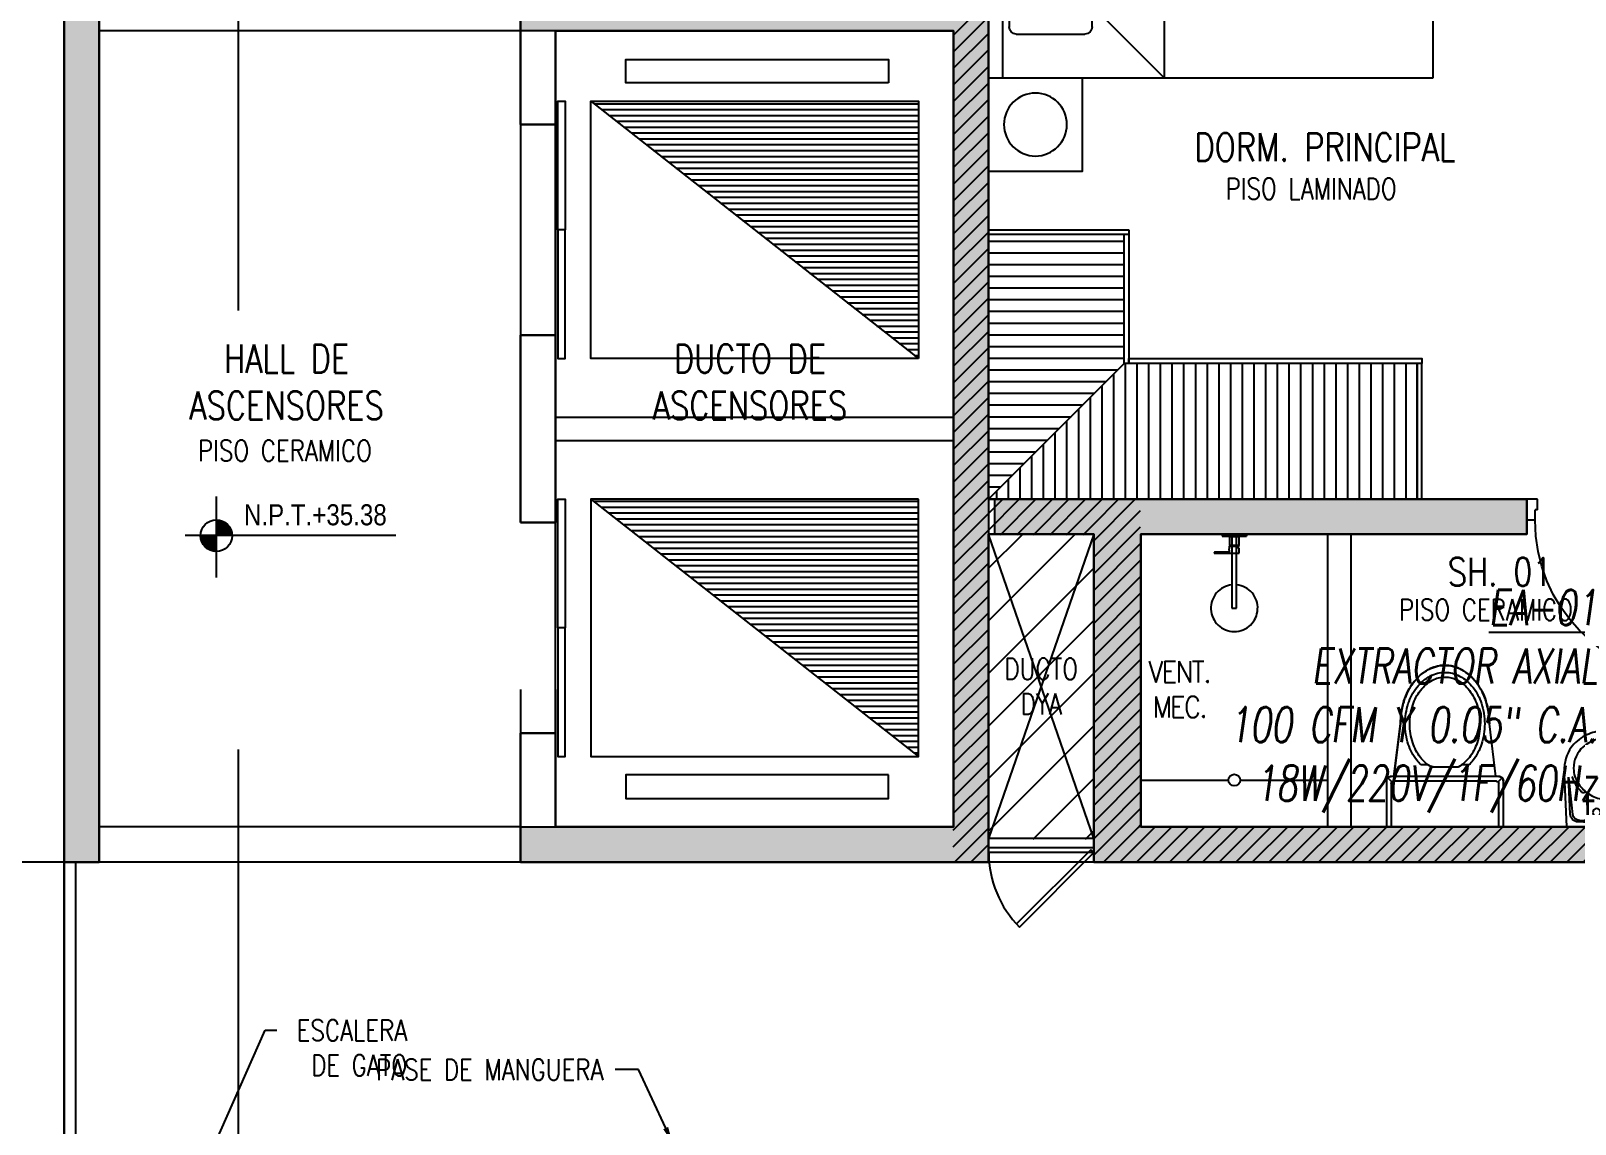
# Model space of a CAD drawing. Header units: millimetres. Extents: x -3 to 53, y -269 to 39.
# Drawn here: x 23.06 to 29.66, y -157.61 to -152.94 of the extents above; entities that cross this region are included whole.
import ezdxf
from ezdxf import colors
from ezdxf.entities.mleader import LeaderData, LeaderLine
from ezdxf.enums import TextEntityAlignment as Align
from ezdxf.math import Vec2, Vec3

# ---------------------------------------------------------------- set-up
doc = ezdxf.new("R2010")
doc.units = ezdxf.units.MM
doc.header["$LTSCALE"] = 15
for name, pattern in [('CENTER', [2, 1.25, -0.25, 0.25, -0.25]), ('HIDDEN', [0.375, 0.25, -0.125]), ('HIDDEN2', [0.1875, 0.125, -0.0625])]:
    doc.linetypes.add(name, pattern=pattern)
doc.layers.get('0').update_dxf_attribs({"color": 250})
for name, color, linetype in [('A-CORTE', 250, 'CENTER'), ('A-EST HATCH', 250, 'Continuous'), ('A-EST PLACAS', 250, 'Continuous'), ('A-EST VIGAS', 250, 'HIDDEN2'), ('A-LINEAS', 250, 'Continuous'), ('A-MOBILIARIO', 250, 'Continuous'), ('A-MURO BAJO', 251, 'Continuous'), ('A-NIVELES-NPT', 252, 'Continuous'), ('A-PROYECCIONES', 250, 'HIDDEN2'), ('A-SANITARIOS', 250, 'Continuous'), ('A-TEXTO-ACABADO PISO', 250, 'Continuous'), ('A-TEXTO-AMBIENTE', 252, 'Continuous'), ('A-TEXTO-INDICACIONES', 250, 'Continuous'), ('AREA MODIF', 250, 'Continuous'), ('DLP_MOBILIARIO FIJO', 250, 'Continuous'), ('L6 Linea fina', 141, 'Continuous'), ('MURO CF 60', 250, 'Continuous')]:
    doc.layers.add(name, color=color, linetype=linetype)
doc.layers.add('A-MUROS', color=252, linetype='Continuous', lineweight=30)
doc.styles.add('JNV ING', font='romans.shx', dxfattribs={"width": 0.7, "oblique": 8, "height": 0.15})
doc.styles.add('R80', font='ARIALN.TTF', dxfattribs={"height": 2.03})
doc.styles.add('ROMANS', font='romans.shx', dxfattribs={"width": 0.8})
doc.styles.add('TXT_COTAS', font='romans.shx', dxfattribs={"width": 0.8})
pattern_1 = [(45, (359.999406, -111.216353), (-0.035355339, 0.035355339), [])]

# ---------------------------------------------------------------- blocks, each defined once
blk = doc.blocks.new('TEXTO DUCTOS PT')
at = {"layer": 'A-TEXTO-INDICACIONES', "insert": (26.025, -5.575), "char_height": 0.09, "width": 0.4157, "attachment_point": 5, "style": 'ROMANS'}
blk.add_mtext('\\pxsm1,t16;DUCTO DYA', dxfattribs=at)
blk = doc.blocks.new('EST.P11')
at = {"layer": 'A-EST HATCH'}
h = blk.add_hatch(color=256, dxfattribs=at)
h.dxf.hatch_style = 1
h.paths.add_polyline_path([(27.15, 4.725), (25.15, 4.725), (25.15, 4.875), (27, 4.875), (27, 8.275), (25.15, 8.275), (25.15, 8.425), (27, 8.425), (27, 10.575), (27.85, 10.575), (27.85, 10.425), (27.15, 10.425)])
h.paths.add_polyline_path([(23.35, 4.725), (23.2, 4.725), (23.2, 8.425), (23.35, 8.425)])
h = blk.add_hatch(color=256, dxfattribs=at)
h.dxf.hatch_style = 1
h.paths.add_polyline_path([(27.6, 4.725), (37, 4.725), (37, 4.875), (33.45, 4.875), (33.45, 6.275), (33.25, 6.275), (33.25, 4.875), (30.35, 4.875), (30.35, 6.275), (30.2, 6.275), (30.2, 4.875), (27.8, 4.875), (27.8, 6.125), (29.45, 6.125), (29.45, 6.275), (27.175, 6.275), (27.175, 6.125), (27.6, 6.125)])
h.paths.add_polyline_path([(29, 1.975), (29, 2.125), (27.2, 2.125), (27.2, 3.375), (29.75, 3.375), (29.75, 1.975), (29.9, 1.975), (29.9, 3.375), (33.25, 3.375), (33.25, 1.975), (33.45, 1.975), (33.45, 3.375), (37, 3.375), (37, 3.525), (27, 3.525), (27, 1.975)])
at = {"layer": 'A-EST PLACAS'}
for points in [[(27.15, 4.725), (25.15, 4.725), (25.15, 4.875), (27, 4.875), (27, 8.275), (25.15, 8.275), (25.15, 8.425), (27, 8.425), (27, 10.575), (27.85, 10.575), (27.85, 10.425), (27.15, 10.425)], [(23.35, 4.725), (23.2, 4.725), (23.2, 8.425), (23.35, 8.425)], [(27.6, 4.725), (37, 4.725), (37, 4.875), (33.45, 4.875), (33.45, 6.275), (33.25, 6.275), (33.25, 4.875), (30.35, 4.875), (30.35, 6.275), (30.2, 6.275), (30.2, 4.875), (27.8, 4.875), (27.8, 6.125), (29.45, 6.125), (29.45, 6.275), (27.175, 6.275), (27.175, 6.125), (27.6, 6.125)]]:
    blk.add_lwpolyline(points, close=True, dxfattribs=at)
at = {"layer": 'A-EST VIGAS'}
for p, q in [((25.15, 8.275), (23.35, 8.275)), ((25.15, 8.275), (25.15, 4.875)), ((25.3, 8.275), (25.3, 4.875)), ((23.2, 4.725), (23.2, 3.525))]:
    blk.add_line(p, q, dxfattribs=at)
for points in [[(25.15, 4.875), (23.35, 4.875)], [(25.15, 4.725), (23.35, 4.725)]]:
    blk.add_lwpolyline(points, dxfattribs=at)
blk = doc.blocks.new('ducha marsano')
at = {"linetype": 'HIDDEN2', "ltscale": 0.5, "extrusion": (-4.9425e-10, -7.91123e-10, -1)}
for p, q in [((-0.01, 0), (0.01, 0)), ((0.01, 0), (0.01, -0.3155)), ((-0.0205, -0.08), (-0.0205, -0.0601)), ((-0.0155, -0.058), (-0.0157, -0.058)), ((-0.01, -0.3155), (-0.01, 0)), ((0.0225, -0.0515), (-0.0001, -0.0515)), ((0.0225, -0.0515), (0.0225, -0.0627)), ((0.021, -0.0815), (-0.019, -0.0815)), ((0.025, -0.0815), (0.021, -0.0815)), ((0.0225, -0.0682), (0.0225, -0.077)), ((0.0225, -0.077), (0.025, -0.077)), ((0.025, -0.077), (0.0771, -0.077)), ((0.0771, -0.0815), (0.025, -0.0815)), ((0.0771, -0.077), (0.0816, -0.077)), ((0.0816, -0.0815), (0.0771, -0.0815)), ((0.0816, -0.077), (0.082, -0.077)), ((0.082, -0.0815), (0.0816, -0.0815)), ((0.082, -0.077), (0.084, -0.077)), ((0.084, -0.0815), (0.082, -0.0815)), ((0.0855, -0.0785), (0.0855, -0.08)), ((0.01, -0.3155), (-0.01, -0.3155))]:
    blk.add_line(p, q, dxfattribs=at)
for centre, radius, start, end in [((-0.0004, -0.0462), 0.02, 323.95812, 354.92979), ((0.0004, -0.0462), 0.02, 185.07021, 195.2705), ((0.019, -0.08), 0.0015, 270, 360), ((-0.084, -0.0785), 0.0015, 90, 180), ((-0.084, -0.08), 0.0015, 180, 270), ((0, -0.3155), 0.1, 95.73917, 84.26083)]:
    blk.add_arc(centre, radius, start, end, dxfattribs=at)
at = {"linetype": 'HIDDEN2', "ltscale": 0.5, "extrusion": (-4.94252e-10, -7.91124e-10, -1)}
blk.add_ellipse((0, -0.0515), major_axis=(-0.0225, -0.0095), ratio=0.001448, start_param=0.425436, end_param=1.567366, dxfattribs=at)
at = {"linetype": 'HIDDEN2', "ltscale": 0.5}
for points, degree in [([(-0.0305, 0), (0, 0), (0.0305, 0)], 2), ([(0.0305, 0), (0.0415, 0), (0.0525, 0)], 2), ([(0.0525, 0), (0.0525, -0.0038), (0.0525, -0.0075)], 2), ([(-0.0525, 0), (-0.0525, -0.0038), (-0.0525, -0.0075)], 2), ([(-0.0525, 0), (-0.0415, 0), (-0.0305, 0)], 2), ([(-0.0525, -0.0075), (-0.0525, -0.0075), (-0.0525, -0.0075)], 2), ([(0.0305, -0.008), (0, -0.008), (-0.0305, -0.008)], 2), ([(-0.0215, -0.008), (-0.0215, -0.0093), (-0.0215, -0.0105)], 2), ([(-0.021, -0.011), (-0.007, -0.011), (0.007, -0.011), (0.021, -0.011)], 3), ([(-0.02, -0.011), (-0.02, -0.0294), (-0.02, -0.0477)], 2), ([(-0.0197, -0.048), (0, -0.048), (0.0197, -0.048)], 2), ([(0.02, -0.011), (0.02, -0.0294), (0.02, -0.0477)], 2), ([(0.0215, -0.008), (0.0215, -0.0093), (0.0215, -0.0105)], 2)]:
    blk.add_open_spline(points, degree=degree, dxfattribs=at)
for points, weights in [([(-0.0525, -0.0075), (-0.0525, -0.0075), (-0.0525, -0.0075)], [1, 0.990847086912, 0.982266230892]), ([(-0.052, -0.008), (-0.0525, -0.008), (-0.0525, -0.0075)], [1, 0.707106781193, 1]), ([(-0.0215, -0.0105), (-0.0215, -0.011), (-0.021, -0.011)], [1, 0.70710678154, 1]), ([(-0.02, -0.0477), (-0.02, -0.048), (-0.0197, -0.048)], [1, 0.707106780138, 1]), ([(0.02, -0.0477), (0.02, -0.048), (0.0197, -0.048)], [1, 0.707106779703, 1]), ([(0.0211, -0.011), (0.0211, -0.011), (0.021, -0.011)], [1, 0.992411795776, 1]), ([(0.052, -0.008), (0.0521, -0.008), (0.0521, -0.008)], [1, 0.992411795771, 1])]:
    blk.add_rational_spline(points, weights, degree=2, dxfattribs=at)
for points, knots in [([(-0.0305, -0.008), (-0.0332, -0.008), (-0.0374, -0.008), (-0.0424, -0.008), (-0.0458, -0.008), (-0.0486, -0.008), (-0.0512, -0.008), (-0.052, -0.008), (-0.052, -0.008)], [0, 0, 0, 0, 8.104572, 12.495263, 16.885954, 21.276645, 25.667336, 33.771908, 33.771908, 33.771908, 33.771908]), ([(0.0225, -0.0682), (0.0225, -0.0682), (0.0225, -0.0682), (0.0225, -0.0679), (0.0224, -0.0677), (0.0224, -0.0672), (0.0224, -0.0669), (0.0223, -0.0662), (0.0223, -0.0658), (0.0223, -0.0652), (0.0223, -0.0648), (0.0224, -0.0641), (0.0224, -0.0638), (0.0224, -0.0633), (0.0225, -0.0631), (0.0225, -0.0628), (0.0225, -0.0627), (0.0225, -0.0627)], [0.4148436, 0.4148436, 0.4148436, 0.4148436, 0.5185541, 0.5185541, 0.6222645, 0.6222645, 0.7259759, 0.7259759, 0.8296873, 0.8296873, 0.9333987, 0.9333987, 1.03711, 1.03711, 1.1408205, 1.1408205, 1.2445309, 1.2445309, 1.2445309, 1.2445309]), ([(0.052, -0.008), (0.052, -0.008), (0.0512, -0.008), (0.0486, -0.008), (0.0458, -0.008), (0.0424, -0.008), (0.0374, -0.008), (0.0332, -0.008), (0.0305, -0.008)], [0, 0, 0, 0, 8.104572, 12.495263, 16.885954, 21.276645, 25.667336, 33.771908, 33.771908, 33.771908, 33.771908])]:
    blk.add_open_spline(points, degree=3, knots=knots, dxfattribs=at)
for points, weights, degree, knots in [([(0.0211, -0.011), (0.0211, -0.011), (0.0211, -0.011), (0.0211, -0.011), (0.0214, -0.0109), (0.0215, -0.0107), (0.0215, -0.0105)], [0.918641037743, 0.918640949346, 0.918640860949, 0.918640772552, 0.789223156395, 0.789223156395, 0.918640772552], 3, [0.1238988, 0.1238988, 0.1238988, 0.1238988, 0.1238993, 0.1238993, 0.1238993, 0.78603, 0.78603, 0.78603, 0.78603]), ([(0.0521, -0.008), (0.0521, -0.008), (0.0521, -0.008), (0.0525, -0.0079), (0.0525, -0.0075)], [0.918641037749, 0.918640905153, 0.918640772558, 0.724517853988, 0.918640772558], 2, [0.1238988, 0.1238988, 0.1238988, 0.1238993, 0.1238993, 0.7860311, 0.7860311, 0.7860311])]:
    blk.add_rational_spline(points, weights, degree=degree, knots=knots, dxfattribs=at)
blk = doc.blocks.new('*U142')
for p, q in [((0.01, 0.705), (0.01, 0.75)), ((0.1, 0.715), (0.1, 0.75)), ((0.055, 0.705), (0.01, 0.705)), ((0.1, 0.715), (0.055, 0.715)), ((0.055, 0.705), (0.055, 0.715)), ((0.055, 0.045), (0.01, 0.045)), ((0.01, 0.045), (0.01, 0)), ((0.055, 0.045), (0.055, 0.035)), ((0.1, 0.035), (0.055, 0.035)), ((0.1, 0.035), (0.1, 0))]:
    blk.add_line(p, q)
blk.add_lwpolyline([(0.78, 0.07), (0.78, 0.035), (0.1, 0.035), (0.1, 0.07)], close=True)
at = {"linetype": 'HIDDEN2'}
blk.add_arc((0.0996, 0.0341), 0.6809, 2.23015, 89.96723, dxfattribs=at)
blk = doc.blocks.new('SIFON JET_PLANTA')
for p, q in [((-0.215, 0.2181, 0), (-0.44, 0.19, 0)), ((-0.215, -0.23, 0), (-0.215, 0.23, 0)), ((-0.2091, 0.2441, 0), (-0.1921, 0.2271, 0)), ((-0.195, 0.25, 0), (0, 0.25, 0)), ((-0.195, -0.22, 0), (-0.195, 0.22, 0)), ((-0.185, 0.23, 0), (0, 0.23, 0)), ((0, 0.25, 0), (0, -0.25, 0)), ((-0.265, 0.0718, 0), (-0.265, 0.1028, 0)), ((-0.255, -0.0562, 0), (-0.255, 0.0562, 0)), ((-0.265, -0.1028, 0), (-0.265, -0.0718, 0)), ((-0.215, -0.2181, 0), (-0.44, -0.19, 0)), ((-0.2091, -0.2441, 0), (-0.1921, -0.2271, 0)), ((0, -0.25, 0), (-0.195, -0.25, 0)), ((0, -0.23, 0), (-0.185, -0.23, 0))]:
    blk.add_line(p, q)
at = {"extrusion": (-2.64698e-23, 6.61744e-24, -1)}
for p, q in [((-0.4322, 0.191, 0), (-0.215, 0.2181, 0)), ((-0.215, 0.2278, 0), (-0.2149, 0.2323, 0)), ((-0.215, 0.2234, 0), (-0.215, 0.2278, 0)), ((-0.215, 0.2181, 0), (-0.215, 0.2234, 0)), ((-0.2149, 0.2323, 0), (-0.2142, 0.2356, 0)), ((-0.2142, 0.2356, 0), (-0.2129, 0.239, 0)), ((-0.2129, 0.239, 0), (-0.211, 0.2419, 0)), ((-0.211, 0.2419, 0), (-0.2091, 0.2441, 0)), ((-0.2091, 0.2441, 0), (-0.2077, 0.2455, 0)), ((-0.2077, 0.2455, 0), (-0.2055, 0.247, 0)), ((-0.2055, 0.247, 0), (-0.2007, 0.2492, 0)), ((-0.2007, 0.2492, 0), (-0.195, 0.25, 0)), ((-0.195, 0.25, 0), (-0.195, 0.25, 0)), ((-0.195, 0.25, 0), (-0.1605, 0.25, 0)), ((-0.1605, 0.25, 0), (-0.0975, 0.25, 0)), ((-0.0975, 0.25, 0), (-0.0323, 0.25, 0)), ((-0.0323, 0.25, 0), (0, 0.25, 0)), ((0, 0.25, 0), (0, -0.25, 0)), ((-0.6206, 0.1314, 0), (-0.6168, 0.1344, 0)), ((-0.6168, 0.1344, 0), (-0.6106, 0.1389, 0)), ((-0.6106, 0.1389, 0), (-0.6061, 0.142, 0)), ((-0.6061, 0.142, 0), (-0.6, 0.1461, 0)), ((-0.6, 0.1461, 0), (-0.5963, 0.1484, 0)), ((-0.5963, 0.1484, 0), (-0.5908, 0.1517, 0)), ((-0.5908, 0.1517, 0), (-0.5862, 0.1543, 0)), ((-0.5862, 0.1543, 0), (-0.5794, 0.158, 0)), ((-0.5794, 0.158, 0), (-0.5693, 0.1629, 0)), ((-0.5693, 0.1629, 0), (-0.5517, 0.1703, 0)), ((-0.5517, 0.1703, 0), (-0.5465, 0.1722, 0)), ((-0.5465, 0.1722, 0), (-0.5385, 0.1749, 0)), ((-0.5385, 0.1749, 0), (-0.5346, 0.176, 0)), ((-0.5346, 0.176, 0), (-0.5265, 0.1784, 0)), ((-0.5265, 0.1784, 0), (-0.5216, 0.1797, 0)), ((-0.5216, 0.1797, 0), (-0.5148, 0.1813, 0)), ((-0.5148, 0.1813, 0), (-0.5079, 0.1829, 0)), ((-0.5079, 0.1829, 0), (-0.5016, 0.1842, 0)), ((-0.5016, 0.1842, 0), (-0.4865, 0.1867, 0)), ((-0.4865, 0.1867, 0), (-0.4763, 0.188, 0)), ((-0.4763, 0.188, 0), (-0.4726, 0.1884, 0)), ((-0.4726, 0.1884, 0), (-0.4636, 0.1892, 0)), ((-0.4636, 0.1892, 0), (-0.4549, 0.1897, 0)), ((-0.4549, 0.1897, 0), (-0.449, 0.1899, 0)), ((-0.449, 0.1899, 0), (-0.44, 0.19, 0)), ((-0.44, 0.19, 0), (-0.4322, 0.191, 0)), ((-0.6745, 0.0655, 0), (-0.6722, 0.0699, 0)), ((-0.6722, 0.0699, 0), (-0.6705, 0.0728, 0)), ((-0.6705, 0.0728, 0), (-0.669, 0.0755, 0)), ((-0.669, 0.0755, 0), (-0.6672, 0.0785, 0)), ((-0.6672, 0.0785, 0), (-0.665, 0.082, 0)), ((-0.665, 0.082, 0), (-0.6634, 0.0845, 0)), ((-0.6634, 0.0845, 0), (-0.6611, 0.088, 0)), ((-0.6611, 0.088, 0), (-0.657, 0.0936, 0)), ((-0.657, 0.0936, 0), (-0.6534, 0.0984, 0)), ((-0.657, 0.0936, 0), (-0.657, 0.0936, 0)), ((-0.6534, 0.0984, 0), (-0.6503, 0.1023, 0)), ((-0.6534, 0.0984, 0), (-0.6534, 0.0984, 0)), ((-0.6503, 0.1023, 0), (-0.6453, 0.108, 0)), ((-0.6453, 0.108, 0), (-0.6386, 0.1152, 0)), ((-0.6386, 0.1152, 0), (-0.6326, 0.121, 0)), ((-0.6326, 0.121, 0), (-0.6299, 0.1235, 0)), ((-0.6299, 0.1235, 0), (-0.6251, 0.1276, 0)), ((-0.6251, 0.1276, 0), (-0.6206, 0.1314, 0)), ((-0.69, 0, 0), (-0.6899, 0.0044, 0)), ((-0.6899, 0.0044, 0), (-0.6897, 0.0096, 0)), ((-0.6897, 0.0096, 0), (-0.6893, 0.014, 0)), ((-0.6893, 0.014, 0), (-0.6887, 0.0194, 0)), ((-0.6887, 0.0194, 0), (-0.6881, 0.0236, 0)), ((-0.6881, 0.0236, 0), (-0.6872, 0.0284, 0)), ((-0.6881, 0.0236, 0), (-0.6881, 0.0236, 0)), ((-0.6872, 0.0284, 0), (-0.6867, 0.031, 0)), ((-0.6867, 0.031, 0), (-0.6855, 0.0361, 0)), ((-0.6855, 0.0361, 0), (-0.6838, 0.0421, 0)), ((-0.6855, 0.0361, 0), (-0.6855, 0.0361, 0)), ((-0.6838, 0.0421, 0), (-0.6819, 0.048, 0)), ((-0.6838, 0.0421, 0), (-0.6838, 0.0421, 0)), ((-0.6819, 0.048, 0), (-0.6804, 0.0521, 0)), ((-0.6804, 0.0521, 0), (-0.6793, 0.0547, 0)), ((-0.6793, 0.0547, 0), (-0.6779, 0.0582, 0)), ((-0.6779, 0.0582, 0), (-0.6745, 0.0655, 0)), ((-0.6745, 0.0655, 0), (-0.6745, 0.0655, 0)), ((-0.6899, -0.0065, 0), (-0.69, 0, 0)), ((-0.6896, -0.0111, 0), (-0.6899, -0.0065, 0)), ((-0.6891, -0.0164, 0), (-0.6896, -0.0111, 0)), ((-0.6881, -0.0232, 0), (-0.6891, -0.0164, 0)), ((-0.6876, -0.0264, 0), (-0.6881, -0.0232, 0)), ((-0.687, -0.0296, 0), (-0.6876, -0.0264, 0)), ((-0.6864, -0.0321, 0), (-0.687, -0.0296, 0)), ((-0.6855, -0.0361, 0), (-0.6864, -0.0321, 0)), ((-0.6838, -0.0419, 0), (-0.6855, -0.0361, 0)), ((-0.6827, -0.0457, 0), (-0.6838, -0.0419, 0)), ((-0.6814, -0.0492, 0), (-0.6827, -0.0457, 0)), ((-0.6803, -0.0522, 0), (-0.6814, -0.0492, 0)), ((-0.6792, -0.0551, 0), (-0.6803, -0.0522, 0)), ((-0.6779, -0.0581, 0), (-0.6792, -0.0551, 0)), ((-0.677, -0.0602, 0), (-0.6779, -0.0581, 0)), ((-0.6751, -0.0642, 0), (-0.677, -0.0602, 0)), ((-0.6722, -0.0699, 0), (-0.6751, -0.0642, 0)), ((-0.6706, -0.0727, 0), (-0.6722, -0.0699, 0)), ((-0.6679, -0.0774, 0), (-0.6706, -0.0727, 0)), ((-0.6646, -0.0826, 0), (-0.6679, -0.0774, 0)), ((-0.6623, -0.0862, 0), (-0.6646, -0.0826, 0)), ((-0.6599, -0.0897, 0), (-0.6623, -0.0862, 0)), ((-0.6554, -0.0958, 0), (-0.6599, -0.0897, 0)), ((-0.6494, -0.1032, 0), (-0.6554, -0.0958, 0)), ((-0.6458, -0.1074, 0), (-0.6494, -0.1032, 0)), ((-0.64, -0.1137, 0), (-0.6458, -0.1074, 0)), ((-0.6379, -0.1158, 0), (-0.64, -0.1137, 0)), ((-0.6347, -0.119, 0), (-0.6379, -0.1158, 0)), ((-0.6335, -0.1201, 0), (-0.6347, -0.119, 0)), ((-0.6347, -0.119, 0), (-0.6347, -0.119, 0)), ((-0.6318, -0.1217, 0), (-0.6335, -0.1201, 0)), ((-0.6305, -0.123, 0), (-0.6318, -0.1217, 0)), ((-0.6318, -0.1217, 0), (-0.6318, -0.1217, 0)), ((-0.6288, -0.1244, 0), (-0.6305, -0.123, 0)), ((-0.6276, -0.1255, 0), (-0.6288, -0.1244, 0)), ((-0.6262, -0.1268, 0), (-0.6276, -0.1255, 0)), ((-0.6245, -0.1281, 0), (-0.6262, -0.1268, 0)), ((-0.6235, -0.1291, 0), (-0.6245, -0.1281, 0)), ((-0.6245, -0.1281, 0), (-0.6245, -0.1281, 0)), ((-0.6223, -0.13, 0), (-0.6235, -0.1291, 0)), ((-0.6215, -0.1307, 0), (-0.6223, -0.13, 0)), ((-0.6204, -0.1315, 0), (-0.6215, -0.1307, 0)), ((-0.6193, -0.1324, 0), (-0.6204, -0.1315, 0)), ((-0.6179, -0.1335, 0), (-0.6193, -0.1324, 0)), ((-0.6168, -0.1344, 0), (-0.6179, -0.1335, 0)), ((-0.6153, -0.1355, 0), (-0.6168, -0.1344, 0)), ((-0.6142, -0.1363, 0), (-0.6153, -0.1355, 0)), ((-0.612, -0.1379, 0), (-0.6142, -0.1363, 0)), ((-0.6086, -0.1403, 0), (-0.612, -0.1379, 0)), ((-0.607, -0.1415, 0), (-0.6086, -0.1403, 0)), ((-0.6058, -0.1422, 0), (-0.607, -0.1415, 0)), ((-0.6039, -0.1435, 0), (-0.6058, -0.1422, 0)), ((-0.602, -0.1448, 0), (-0.6039, -0.1435, 0)), ((-0.6004, -0.1458, 0), (-0.602, -0.1448, 0)), ((-0.5987, -0.1469, 0), (-0.6004, -0.1458, 0)), ((-0.5964, -0.1483, 0), (-0.5987, -0.1469, 0)), ((-0.595, -0.1492, 0), (-0.5964, -0.1483, 0)), ((-0.5936, -0.15, 0), (-0.595, -0.1492, 0)), ((-0.5918, -0.1511, 0), (-0.5936, -0.15, 0)), ((-0.5896, -0.1524, 0), (-0.5918, -0.1511, 0)), ((-0.5871, -0.1538, 0), (-0.5896, -0.1524, 0)), ((-0.5833, -0.1559, 0), (-0.5871, -0.1538, 0)), ((-0.5781, -0.1587, 0), (-0.5833, -0.1559, 0)), ((-0.5759, -0.1598, 0), (-0.5781, -0.1587, 0)), ((-0.5738, -0.1608, 0), (-0.5759, -0.1598, 0)), ((-0.5702, -0.1625, 0), (-0.5738, -0.1608, 0)), ((-0.5675, -0.1637, 0), (-0.5702, -0.1625, 0)), ((-0.5659, -0.1645, 0), (-0.5675, -0.1637, 0)), ((-0.5644, -0.1652, 0), (-0.5659, -0.1645, 0)), ((-0.5614, -0.1664, 0), (-0.5644, -0.1652, 0)), ((-0.5598, -0.1671, 0), (-0.5614, -0.1664, 0)), ((-0.5568, -0.1683, 0), (-0.5598, -0.1671, 0)), ((-0.5543, -0.1693, 0), (-0.5568, -0.1683, 0)), ((-0.551, -0.1706, 0), (-0.5543, -0.1693, 0)), ((-0.5491, -0.1713, 0), (-0.551, -0.1706, 0)), ((-0.5465, -0.1722, 0), (-0.5491, -0.1713, 0)), ((-0.5449, -0.1728, 0), (-0.5465, -0.1722, 0)), ((-0.5428, -0.1735, 0), (-0.5449, -0.1728, 0)), ((-0.5412, -0.174, 0), (-0.5428, -0.1735, 0)), ((-0.5385, -0.1749, 0), (-0.5412, -0.174, 0)), ((-0.5352, -0.1759, 0), (-0.5385, -0.1749, 0)), ((-0.5385, -0.1749, 0), (-0.5385, -0.1749, 0)), ((-0.5321, -0.1768, 0), (-0.5352, -0.1759, 0)), ((-0.5296, -0.1775, 0), (-0.5321, -0.1768, 0)), ((-0.5267, -0.1783, 0), (-0.5296, -0.1775, 0)), ((-0.5238, -0.1791, 0), (-0.5267, -0.1783, 0)), ((-0.5267, -0.1783, 0), (-0.5267, -0.1783, 0)), ((-0.5217, -0.1796, 0), (-0.5238, -0.1791, 0)), ((-0.5177, -0.1807, 0), (-0.5217, -0.1796, 0)), ((-0.5151, -0.1813, 0), (-0.5177, -0.1807, 0)), ((-0.5118, -0.1821, 0), (-0.5151, -0.1813, 0)), ((-0.5094, -0.1826, 0), (-0.5118, -0.1821, 0)), ((-0.5066, -0.1832, 0), (-0.5094, -0.1826, 0)), ((-0.5022, -0.184, 0), (-0.5066, -0.1832, 0)), ((-0.4974, -0.1849, 0), (-0.5022, -0.184, 0)), ((-0.495, -0.1854, 0), (-0.4974, -0.1849, 0)), ((-0.4974, -0.1849, 0), (-0.4974, -0.1849, 0)), ((-0.4936, -0.1856, 0), (-0.495, -0.1854, 0)), ((-0.4916, -0.1859, 0), (-0.4936, -0.1856, 0)), ((-0.4884, -0.1864, 0), (-0.4916, -0.1859, 0)), ((-0.4862, -0.1867, 0), (-0.4884, -0.1864, 0)), ((-0.4824, -0.1872, 0), (-0.4862, -0.1867, 0)), ((-0.4812, -0.1874, 0), (-0.4824, -0.1872, 0)), ((-0.4785, -0.1877, 0), (-0.4812, -0.1874, 0)), ((-0.4761, -0.188, 0), (-0.4785, -0.1877, 0)), ((-0.4735, -0.1883, 0), (-0.4761, -0.188, 0)), ((-0.4695, -0.1887, 0), (-0.4735, -0.1883, 0)), ((-0.4651, -0.189, 0), (-0.4695, -0.1887, 0)), ((-0.4639, -0.1891, 0), (-0.4651, -0.189, 0)), ((-0.4651, -0.189, 0), (-0.4651, -0.189, 0)), ((-0.4619, -0.1893, 0), (-0.4639, -0.1891, 0)), ((-0.4592, -0.1894, 0), (-0.4619, -0.1893, 0)), ((-0.4568, -0.1896, 0), (-0.4592, -0.1894, 0)), ((-0.455, -0.1897, 0), (-0.4568, -0.1896, 0)), ((-0.4518, -0.1898, 0), (-0.455, -0.1897, 0)), ((-0.449, -0.1899, 0), (-0.4518, -0.1898, 0)), ((-0.4467, -0.1899, 0), (-0.449, -0.1899, 0)), ((-0.4428, -0.19, 0), (-0.4467, -0.1899, 0)), ((-0.44, -0.19, 0), (-0.4428, -0.19, 0)), ((-0.215, -0.2181, 0), (-0.44, -0.19, 0)), ((-0.215, -0.227, 0), (-0.215, -0.2181, 0)), ((-0.215, -0.23, 0), (-0.215, -0.227, 0)), ((-0.2147, -0.2335, 0), (-0.215, -0.23, 0)), ((-0.2138, -0.2369, 0), (-0.2147, -0.2335, 0)), ((-0.2126, -0.2395, 0), (-0.2138, -0.2369, 0)), ((-0.2138, -0.2369, 0), (-0.2138, -0.2369, 0)), ((-0.2108, -0.2423, 0), (-0.2126, -0.2395, 0)), ((-0.2126, -0.2395, 0), (-0.2126, -0.2395, 0)), ((-0.2091, -0.2441, 0), (-0.2108, -0.2423, 0)), ((-0.2108, -0.2423, 0), (-0.2108, -0.2423, 0)), ((-0.2108, -0.2423, 0), (-0.2108, -0.2423, 0)), ((-0.209, -0.244, 0), (-0.2091, -0.2441, 0)), ((-0.2067, -0.2462, 0), (-0.209, -0.244, 0)), ((-0.209, -0.244, 0), (-0.209, -0.244, 0)), ((-0.2029, -0.2484, 0), (-0.2067, -0.2462, 0)), ((-0.2067, -0.2462, 0), (-0.2067, -0.2462, 0)), ((-0.1995, -0.2495, 0), (-0.2029, -0.2484, 0)), ((-0.2029, -0.2484, 0), (-0.2029, -0.2484, 0)), ((-0.195, -0.25, 0), (-0.1995, -0.2495, 0)), ((0, -0.25, 0), (-0.195, -0.25, 0))]:
    blk.add_line(p, q, dxfattribs=at)
at = {"elevation": 0}
for points in [[(-0.265, 0.1028, 0.0362), (-0.2844, 0.1202, 0.08725), (-0.3535, 0.1565, 0.077598), (-0.44, 0.17, 0.077598), (-0.5265, 0.1565, 0.08725), (-0.5956, 0.1202, 0.105601), (-0.6443, 0.0627, 0.12364), (-0.66, 0, 0.12364), (-0.6443, -0.0627, 0.105601), (-0.5956, -0.1202, 0.08725), (-0.5265, -0.1565, 0.077598), (-0.44, -0.17, 0.077598)], [(-0.255, 0.0562, 0.100268), (-0.2967, 0.1044, 0.08725), (-0.3596, 0.1374, 0.077598), (-0.44, 0.15, 0.077598), (-0.5204, 0.1374, 0.08725), (-0.5833, 0.1044, 0.105601), (-0.6266, 0.0532, 0.12364), (-0.64, 0, 0.12364), (-0.6266, -0.0532, 0.105601), (-0.5833, -0.1044, 0.08725), (-0.5204, -0.1374, 0.077598), (-0.44, -0.15, 0.077598)], [(-0.44, -0.15, 0.077598), (-0.3596, -0.1374, 0.08725), (-0.2967, -0.1044, 0.100268), (-0.255, -0.0562, 0.12364)], [(-0.44, -0.17, 0.077598), (-0.3535, -0.1565, 0.08725), (-0.2844, -0.1202, 0.0362), (-0.265, -0.1028, 0.12364)]]:
    blk.add_lwpolyline(points, format="xyb", dxfattribs=at)
for centre, radius, start, end in [((-0.195, 0.23, 0), 0.02, 90, 180), ((-0.185, 0.22, 0), 0.01, 90, 180), ((-0.4939, -0.0273, 0), 0.203, 127.23483, 151.40883), ((-0.4613, -0.0702, 0), 0.257, 107.47412, 127.23483), ((-0.44, -0.1379, 0), 0.3279, 90, 107.47412), ((-0.544, 0, 0), 0.146, 151.40883, 180), ((-0.544, 0, 0), 0.146, 180, 208.59117), ((-0.4939, 0.0273, 0), 0.203, 208.59117, 232.76517), ((-0.4613, 0.0702, 0), 0.257, 232.76517, 252.52588), ((-0.44, 0.1379, 0), 0.3279, 252.52588, 270), ((-0.195, -0.23, 0), 0.02, 180, 270), ((-0.185, -0.22, 0), 0.01, 180, 270)]:
    blk.add_arc(centre, radius, start, end)
blk = doc.blocks.new('BOWL-ITALGRIF_VARADERO_01')
for p, q in [((-0.2032, -0.1971), (-0.2208, -0.038)), ((0.2032, -0.1971), (0.2208, -0.038)), ((-0.1404, -0.2077), (-0.1424, -0.1083)), ((-0.1375, -0.205), (-0.1375, -0.1117)), ((0.1375, -0.205), (0.1375, -0.1117)), ((0.1404, -0.2077), (0.1424, -0.1083)), ((-0.1753, -0.222), (-0.1544, -0.222)), ((0.1753, -0.222), (0.1544, -0.222))]:
    blk.add_line(p, q)
for points in [[(-0.0917, 0.1589, -0.02989), (-0.0456, 0.1646, -0.007822), (0.0456, 0.1646, -0.02989), (0.0918, 0.1589, -0.091737), (0.1601, 0.1343, -0.112496), (0.2175, 0.0792, -0.147885), (0.2402, -0.0257), (0.23, -0.25), (-0.23, -0.25), (-0.2402, -0.0257, -0.147885), (-0.2175, 0.0792, -0.112496), (-0.1601, 0.1343, -0.091737)], [(-0.0496, -0.1363, -0.062677), (-0.1048, -0.1249, -0.110639), (-0.1576, -0.091, -0.120976), (-0.195, -0.0344, -0.061198), (-0.2, 0, -0.21707), (-0.1593, 0.092, -0.174983), (-0.0545, 0.1298, -0.010618), (0, 0.131, -0.010618), (0.0545, 0.1298, -0.174983), (0.1593, 0.092, -0.21707), (0.2, 0, -0.061198), (0.195, -0.0344, -0.120976), (0.1576, -0.091, -0.110639), (0.1048, -0.1249, -0.062677), (0.0496, -0.1363, -0.017583), (0, -0.138, -0.017583)]]:
    blk.add_lwpolyline(points, format="xyb", close=True)
for points in [[(-0.2216, -0.0381), (-0.2145, -0.1954, 0.390823), (-0.1807, -0.2288, 0.017524), (0.1807, -0.2288, 0.390823), (0.2145, -0.1954), (0.2216, -0.0381)], [(-0.2072, -0.035, 0.005), (-0.2064, -0.038, 0.121292), (-0.166, -0.0996, 0.007977), (-0.1624, -0.1031)], [(0.2072, -0.035, -0.005), (0.2064, -0.038, -0.121292), (0.166, -0.0996, -0.007977), (0.1624, -0.1031)]]:
    blk.add_lwpolyline(points, format="xyb")
for centre, radius in [((0, -0.075), 0.035), ((0, -0.075), 0.0215), ((-0.1015, -0.1885), 0.0165), ((-0.051, -0.1885), 0.0165), ((0, -0.1885), 0.0165), ((0.051, -0.1885), 0.0165), ((0.1015, -0.1885), 0.0165)]:
    blk.add_circle(centre, radius)
for centre, radius, start, end in [((-0.1583, -0.0987), 0.006, 226.64309, 46.64309), ((-0.1404, -0.1083), 0.002, 54.36186, 181.13739), ((-0.1355, -0.1117), 0.002, 56.71088, 180), ((0.1048, -0.1249), 9.094947017729287e-16, 0, 217.6714), ((0.1355, -0.1117), 0.002, 0, 123.28912), ((0.1404, -0.1083), 0.002, 358.86261, 125.63814), ((0.1583, -0.0987), 0.006, 133.35691, 313.35691), ((-0.1753, -0.194), 0.028, 186.31112, 270), ((0.1753, -0.194), 0.028, 270, 353.68888), ((-0.1545, -0.205), 0.017, 270, 0), ((-0.1544, -0.208), 0.014, 270, 1.13739), ((0.1545, -0.205), 0.017, 180, 270), ((0.1544, -0.208), 0.014, 178.86261, 270)]:
    blk.add_arc(centre, radius, start, end)
blk = doc.blocks.new('*U95')
at = {"linetype": 'HIDDEN', "ltscale": 0.2}
for p, q in [((0.318, 0.318), (0, 0)), ((0.0127, -0.0127), (0.3302, 0.3047)), ((0, 0), (0.0127, -0.0127))]:
    blk.add_line(p, q, dxfattribs=at)
blk.add_arc((0, 0), 0.4495, 0, 45, dxfattribs=at)
blk = doc.blocks.new('CAMA 2PLAZAS C_VELADOR')
for p, q in [((-1.8499, 0), (-0.3999, 0)), ((-1.8499, -0.06), (-1.8499, 0)), ((-0.3999, 0), (-0.3999, -0.06))]:
    blk.add_line(p, q)
at = {"linetype": 'Continuous'}
for p, q in [((-1.8499, -0.06), (-0.3999, -0.06)), ((-1.8499, -1.9), (-1.8499, -0.06)), ((-0.3999, -0.06), (-0.3999, -1.9)), ((-1.6633, -0.3958), (-1.6633, -0.1184)), ((-1.6327, -0.0878), (-1.2086, -0.0878)), ((-1.1779, -0.1184), (-1.1779, -0.3958)), ((-1.0719, -0.3958), (-1.0719, -0.1184)), ((-1.0413, -0.0878), (-0.6172, -0.0878)), ((-0.5866, -0.1184), (-0.5866, -0.4118)), ((-1.8499, -0.396), (-0.7546, -0.396)), ((-0.7546, -0.452), (-1.8499, -0.452)), ((-0.3999, -0.7507), (-0.7546, -0.396)), ((-0.7546, -0.396), (-0.7546, -0.7507)), ((-0.6172, -0.4424), (-0.7082, -0.4424)), ((-0.7546, -0.7507), (-0.3999, -0.7507)), ((-0.3999, -1.9), (-1.8499, -1.9))]:
    blk.add_line(p, q, dxfattribs=at)
for points in [[(-2.2499, -0.4), (-1.8499, -0.4), (-1.8499, 0), (-2.2499, 0)], [(-0.4, -0.4), (0, -0.4), (0, 0), (-0.4, 0)]]:
    blk.add_lwpolyline(points, close=True)
for centre in [(-2.0499, -0.2), (-0.2, -0.2)]:
    blk.add_circle(centre, 0.1344)
for centre, start, end in [((-1.6327, -0.1184), 90, 180), ((-1.2086, -0.1184), 0, 90), ((-1.0413, -0.1184), 90, 180), ((-0.6172, -0.1184), 0, 90), ((-0.6172, -0.4118), 270, 0)]:
    blk.add_arc(centre, 0.0306, start, end, dxfattribs=at)
blk = doc.blocks.new('ASCENSOR_01')
h = blk.add_hatch()
h.set_pattern_fill('_U', color=256, scale=0.025, angle=360, style=0, pattern_type=0)
h.set_pattern_definition([(1e-07, (54.049875, -126.000315), (-4e-11, 0.025), [])])
h.paths.add_polyline_path([(-1.4, 1.1), (0, 0), (0, 1.1)])
blk.add_line((-1.4, 1.1, 0), (0, 0))
for points in [[(-0.1281, 1.178), (-1.2496, 1.178), (-1.2496, 1.2783), (-0.1281, 1.2783)], [(0, 0), (-1.4, 0), (-1.4, 1.1), (0, 1.1)]]:
    blk.add_lwpolyline(points, close=True)
blk = doc.blocks.new('CIRC-superior')
h = blk.add_hatch()
h.set_pattern_fill('_U', color=256, scale=0.025, angle=180.00018, style=0, pattern_type=0)
h.set_pattern_definition([(180.000175, (-53.650256, 123.55016), (7.64e-08, -0.025), [])])
h.paths.add_polyline_path([(1.7, -2.45), (0.3, -3.55), (0.3, -2.45)])
for p, q in [((1.7, -2.45), (0.3, -3.55, 0)), ((3.9, -5.2, 0), (3.9, -4, 0)), ((3.95, -4), (4.13, -4))]:
    blk.add_line(p, q)
at = {"elevation": 0}
for points in [[(0.3, -2.45), (1.7, -2.45), (1.7, -3.55), (0.3, -3.55)], [(0.4281, -3.628), (1.5496, -3.628), (1.5496, -3.7283), (0.4281, -3.7283)]]:
    blk.add_lwpolyline(points, close=True, dxfattribs=at)
at = {"layer": 'A-MOBILIARIO', "elevation": 0}
for points in [[(1.84, -1.3), (1.84, -0.75), (1.81, -0.75), (1.81, -1.3)], [(1.84, -1.3), (1.84, -1.85), (1.81, -1.85), (1.81, -1.3)], [(1.84, -3), (1.84, -2.45), (1.81, -2.45), (1.81, -3)], [(1.84, -3), (1.84, -3.55), (1.81, -3.55), (1.81, -3)]]:
    blk.add_lwpolyline(points, close=True, dxfattribs=at)
at = {"layer": 'A-MURO BAJO'}
for p, q in [((1.85, -1.75, 0), (1.85, -0.85, 0)), ((1.85, -3.45, 0), (1.85, -2.55, 0))]:
    blk.add_line(p, q, dxfattribs=at)
at = {"layer": 'A-MUROS'}
for p, q in [((2, -0.3), (2, -0.85)), ((1.85, -0.45), (0.15, -0.45)), ((0.15, -0.45), (0.15, -3.85)), ((1.85, -0.85), (1.85, -0.45)), ((2, -0.85), (1.85, -0.85)), ((2, -1.75), (1.85, -1.75)), ((1.85, -1.75), (1.85, -2.55)), ((2, -2.55), (2, -1.75)), ((1.85, -2.55), (2, -2.55)), ((1.85, -3.85), (1.85, -3.45)), ((1.85, -3.45), (2, -3.45)), ((2, -4), (2, -3.45)), ((0.15, -3.85), (1.85, -3.85)), ((0, -4), (2, -4)), ((3.8, -4, 0), (3.95, -4, 0))]:
    blk.add_line(p, q, dxfattribs=at)
blk.add_lwpolyline([(3.95, -4), (3.95, -0.3), (3.8, -0.3), (3.8, -4)], dxfattribs=at)
at = {"layer": 'A-PROYECCIONES'}
for p, q in [((1.85, -2.1, 0), (0.15, -2.1, 0)), ((1.85, -2.2, 0), (0.15, -2.2, 0)), ((3.95, -5.2), (3.95, -4))]:
    blk.add_line(p, q, dxfattribs=at)
at = {"xscale": -1, "rotation": 359.9998249622922}
blk.add_blockref('ASCENSOR_01', (0.3, -1.85, 0), dxfattribs=at)
blk = doc.blocks.new('SIM NIVEL PLANTA')
at = {"linetype": 'Continuous'}
h = blk.add_hatch(dxfattribs=at)
h.set_pattern_fill('_USER', color=256, scale=0.089997, angle=45, style=0, pattern_type=0)
h.set_pattern_definition([(45, (31854.49523, 23864.84028), (-0.06363728001, 0.06363728001), [])])
h.paths.add_polyline_path([(-17.33, 0), (-15.98, 0, 0.409209), (-17.33, 1.33)])
h.paths.add_polyline_path([(-18.68, 0, 0.004279), (-18.68, -0.02, 0.414214), (-17.33, -1.37), (-17.33, 0)])
for p, q in [((-17.33, -3.58), (-17.33, 3.34)), ((-2, 0), (-20, 0))]:
    blk.add_line(p, q)
blk.add_circle((-17.33, -0.02), 1.35, dxfattribs=at)
at = {"style": 'R80'}
blk.add_attdef('N.P.T.+0.00', text='', height=1.8, dxfattribs=at).set_placement((-8.87, 1.77), align=Align.MIDDLE_CENTER)
blk = doc.blocks.new('Cortes-Elev.')
at = {"layer": 'A-CORTE', "linetype": 'CENTER', "ltscale": 0.5}
blk.add_lwpolyline([(23.945, 20.8306), (23.945, 37.8534)], dxfattribs=at)

msp = doc.modelspace()

# ---------------------------------------------------------------- hatches: boundary and pattern name
at = {"layer": 'DLP_MOBILIARIO FIJO'}
h = msp.add_hatch(dxfattribs=at)
h.set_pattern_fill('_USER', color=256, scale=0.05, angle=180, pattern_type=0)
h.set_pattern_definition([(180, (-9764.22575, -3271.68712), (-6e-18, -0.05), [])])
h.paths.add_polyline_path([(27.15, -153.8093), (27.15, -154.9393), (27.73, -154.3593), (27.73, -153.8093)])
h = msp.add_hatch(dxfattribs=at)
h.set_pattern_fill('_USER', color=256, scale=0.05, angle=270, pattern_type=0)
h.set_pattern_definition([(270, (-7149.864995, -2513.209085), (0.05, -9e-18), [])])
h.paths.add_polyline_path([(27.15, -154.9393), (28.9814, -154.9393), (28.9814, -154.3593), (29.0014, -154.3593), (27.73, -154.3593)])
at = {"layer": 'MURO CF 60'}
h = msp.add_hatch(dxfattribs=at)
h.set_pattern_fill('_USER', color=256, scale=0.05, angle=45, pattern_type=0)
h.set_pattern_definition(pattern_1)
h.paths.add_polyline_path([(27.5994, -156.3414), (27.7994, -156.3414), (27.7994, -154.9414), (27.5994, -154.9414)])
h = msp.add_hatch(dxfattribs=at)
h.set_pattern_fill('_USER', color=256, scale=0.05, angle=45, pattern_type=0)
h.set_pattern_definition(pattern_1)
h.paths.add_polyline_path([(30.6994, -156.3414), (27.5994, -156.3414), (27.5994, -156.4913), (30.6994, -156.4913)])

# ---------------------------------------------------------------- linework, layer by layer
at = {"layer": 'A-LINEAS'}
for p, q in [((27.6, -155.0893), (27.15, -156.3893, 0)), ((27.6, -156.3893), (27.15, -155.0893)), ((27.8, -156.1393), (28.175, -156.1393)), ((28.225, -156.1393), (28.6, -156.1393))]:
    msp.add_line(p, q, dxfattribs=at)
msp.add_circle((28.2, -156.1393), 0.025, dxfattribs=at)
at = {"layer": 'A-MOBILIARIO'}
for p, q in [((27.6, -156.4293), (27.15, -156.4293, 0)), ((27.6, -156.4493), (27.15, -156.4493, 0))]:
    msp.add_line(p, q, dxfattribs=at)
at = {"layer": 'A-MURO BAJO'}
for p, q in [((28.6, -156.3393), (28.6, -155.0893)), ((28.7, -156.3393), (28.7, -155.0893)), ((27.6, -156.3893), (27.15, -156.3893)), ((27.6, -156.4893), (27.15, -156.4893))]:
    msp.add_line(p, q, dxfattribs=at)
at = {"layer": 'A-MUROS'}
for p, q in [((27.15, -154.9393), (27.15, -150.7893)), ((29.45, -154.9393), (27.1501, -154.9393, 0)), ((29.45, -154.9393), (29.45, -155.0893)), ((27.15, -155.0893), (27.6, -155.0893)), ((27.15, -156.4893), (27.15, -155.0893)), ((27.6, -155.0893), (27.6, -156.4893)), ((27.8, -155.0893), (27.8, -156.3393)), ((29.45, -155.0893), (27.8, -155.0893)), ((27.8, -156.3393), (30.2, -156.3393)), ((27.6, -156.4893), (37, -156.4893))]:
    msp.add_line(p, q, dxfattribs=at)
at = {"layer": 'DLP_MOBILIARIO FIJO', "elevation": 0}
for points in [[(27.75, -153.7893), (27.75, -153.8093), (27.15, -153.8093), (27.15, -153.7893)], [(28.9814, -154.9393), (29.0014, -154.9393), (29.0014, -154.3593), (28.9814, -154.3593)]]:
    msp.add_lwpolyline(points, close=True, dxfattribs=at)
for points in [[(27.15, -153.8093), (27.15, -154.9393), (27.73, -154.3593), (27.73, -153.8093)], [(27.75, -153.8093), (27.75, -154.3593), (27.73, -154.3593), (27.73, -153.8093)], [(27.75, -154.3593), (27.75, -154.3393), (29.0014, -154.3393), (29.0014, -154.3593)], [(29.0014, -154.3593), (27.73, -154.3593), (27.15, -154.9393), (28.9814, -154.9393), (28.9814, -154.3593)]]:
    msp.add_lwpolyline(points, dxfattribs=at)

# ---------------------------------------------------------------- block references
at = {"layer": 'A-EST PLACAS'}
msp.add_blockref('EST.P11', (0, -161.2143), dxfattribs=at)
at = {"layer": 'A-MOBILIARIO', "extrusion": (4.49068e-08, -3.60286e-08, 1), "xscale": -1, "rotation": 90}
msp.add_blockref('CAMA 2PLAZAS C_VELADOR', (27.15, -153.5394, 0), dxfattribs=at)
at = {"layer": 'A-MOBILIARIO', "xscale": -1, "rotation": 90}
msp.add_blockref('*U142', (30.2, -154.9293, 0), dxfattribs=at)
at = {"layer": 'A-PROYECCIONES', "ltscale": 0.25, "rotation": 180}
msp.add_blockref('*U95', (27.6, -156.4493), dxfattribs=at)
at = {"layer": 'A-SANITARIOS', "extrusion": (4.9425e-10, -7.91123e-10, -1), "rotation": 7.003573406696875e-07}
msp.add_blockref('ducha marsano', (-28.2, -155.0893, 0), dxfattribs=at)
at = {"layer": 'A-SANITARIOS', "extrusion": (4.49068e-08, 3.60286e-08, 1), "xscale": -1, "rotation": 89.99999866877704}
msp.add_blockref('SIFON JET_PLANTA', (29.1, -156.3393, 0), dxfattribs=at)
at = {"layer": 'A-SANITARIOS', "xscale": -1}
msp.add_blockref('BOWL-ITALGRIF_VARADERO_01', (29.85, -156.0893, 0), dxfattribs=at)
at = {"layer": 'A-TEXTO-INDICACIONES'}
msp.add_blockref('TEXTO DUCTOS PT', (1.35, -150.1643), dxfattribs=at)

# ---------------------------------------------------------------- texts
at = {"layer": 'A-TEXTO-ACABADO PISO', "char_height": 0.09, "attachment_point": 2, "style": 'ROMANS'}
for s, insert in [('PISO LAMINADO', (28.5282, -153.5688)), ('PISO CERAMICO', (29.2753, -155.367))]:
    msp.add_mtext_dynamic_manual_height_columns(s, width=1.20225, gutter_width=12.5, heights=[0], dxfattribs=dict(at, insert=insert))
at = {"layer": 'A-TEXTO-ACABADO PISO', "insert": (24.1431, -154.6872), "char_height": 0.09, "attachment_point": 2, "rotation": 0.00002, "style": 'ROMANS'}
msp.add_mtext_dynamic_manual_height_columns('PISO CERAMICO', width=1.20225, gutter_width=12.5, heights=[0], dxfattribs=at)
at = {"layer": 'A-TEXTO-AMBIENTE', "style": 'ROMANS', "width": 0.8}
for s, p in [('DORM. PRINCIPAL', (28.5873, -153.4964)), ('SH. 01', (29.3342, -155.3096))]:
    msp.add_text(s, height=0.12, dxfattribs=at).set_placement(p, align=Align.CENTER)
at = {"layer": 'A-TEXTO-AMBIENTE', "char_height": 0.12, "attachment_point": 5, "style": 'ROMANS'}
for s, insert, width in [('\\pxqc;HALL DE \\PASCENSORES', (24.15, -154.4393, 0), 1.061918), ('\\pxqc;DUCTO DE \\PASCENSORES', (26.1301, -154.4393, 0), 1.044421)]:
    msp.add_mtext(s, dxfattribs=dict(at, insert=insert, width=width))
at = {"layer": 'A-TEXTO-INDICACIONES', "insert": (27.9661, -155.7519), "char_height": 0.09, "width": 0.4157, "attachment_point": 5, "style": 'ROMANS'}
msp.add_mtext('\\pxsm1,qc,t16;{\\W0.9;\\T0.9;VENT. MEC.}', dxfattribs=at)

# ---------------------------------------------------------------- leaders
at = {"layer": 'A-TEXTO-INDICACIONES'}
ml = msp.add_multileader_mtext('Standard', dxfattribs=at)
ml.set_content('\\pxsm1,t16;ESCALERA \\PDE GATO', color=256, style='TXT_COTAS')
ml.set_leader_properties(color=256)
ml.build(insert=Vec2(0, 0))
ml.multileader.update_dxf_attribs({"dogleg_length": 0.05, "arrow_head_size": 0.07})
ctx = ml.context
ctx.base_point, ctx.char_height, ctx.arrow_head_size, ctx.landing_gap_size, ctx.plane_origin = Vec3(24.1081, -157.208, 0), 0.09, 0.07, 0.05, Vec3(25.4343, -157.9009, 0)
ctx.text_align_type = 2
notes = []
notes.append((ctx, [(1, (1, 1, 0), (24.0581, -157.208, 0), (1, 0), 0.05, [(0, [(23.75, -157.9043, 0)], 0, [])])]))
ctx.mtext.insert, ctx.mtext.width, ctx.mtext.defined_height, ctx.mtext.alignment, ctx.mtext.flow_direction = Vec3(24.6656, -157.163, 0), 1.055921, 0.3812, 3, 5
ml = msp.add_multileader_mtext('Standard', dxfattribs=at)
ml.set_content('\\pxsm1,t16;PASE DE MANGUERA', color=256, style='TXT_COTAS')
ml.set_leader_properties(color=256)
ml.build(insert=Vec2(0, 0))
ml.multileader.update_dxf_attribs({"dogleg_length": 0.05, "arrow_head_size": 0.07})
ctx = ml.context
ctx.base_point, ctx.char_height, ctx.arrow_head_size, ctx.landing_gap_size, ctx.plane_origin = Vec3(24.9057, -157.3759), 0.09, 0.07, 0.05, Vec3(25.9497, -157.5692)
ctx.text_align_type = 2
notes.append((ctx, [(0, (1, 1, 0), (25.6538, -157.3759), (-1, 0), 0.0995, [(0, [(25.7998, -157.6893)], 0, [])])]))
ctx.mtext.insert, ctx.mtext.width, ctx.mtext.defined_height, ctx.mtext.alignment, ctx.mtext.flow_direction = Vec3(25.5043, -157.3309), 1.050749, 0.4293, 3, 5
at = {"layer": 'L6 Linea fina'}
ml = msp.add_multileader_mtext('Standard', dxfattribs=at)
ml.set_content('{\\LEA-01}\\PEXTRACTOR AXIAL\\P100 CFM Y 0.05" C.A.\\P18W/220V/1F/60Hz', color=12, style='JNV ING')
ml.set_leader_properties(color=256, linetype='ByLayer', lineweight=-1)
ml.build(insert=Vec2(0, 0))
ml.multileader.update_dxf_attribs({"dogleg_length": 0.05, "arrow_head_size": 0.15})
ctx = ml.context
ctx.base_point, ctx.char_height, ctx.arrow_head_size, ctx.landing_gap_size, ctx.plane_origin = Vec3(27.9079, -155.4273, 0), 0.15, 0.15, 0.07, Vec3(30.3151, -156.0298, 0)
ctx.text_align_type = 2
notes.append((ctx, [(0, (1, 1, 0), (29.8719, -155.4273, 0), (-1, 0), 0.05, [(0, [(30.1753, -155.7562, 0)], 0, [])])]))
ctx.mtext.insert, ctx.mtext.alignment, ctx.mtext.flow_direction = Vec3(29.7519, -155.3273, 0), 3, 5
for ctx, leaders in notes:
    for number, flags, end, landing, length, lines in leaders:
        leader = LeaderData()
        leader.index, (leader.has_last_leader_line, leader.has_dogleg_vector, leader.attachment_direction) = number, flags
        leader.last_leader_point, leader.dogleg_vector, leader.dogleg_length = Vec3(end), Vec3(landing), length
        for number, points, colour, breaks in lines:
            line = LeaderLine()
            line.index, line.vertices, line.color, line.breaks = number, Vec3.list(points), colors.encode_raw_color(colour), breaks
            leader.lines.append(line)
        ctx.leaders.append(leader)

# ---------------------------------------------------------------- next in the draw order: block references
at = {"xscale": -1}
msp.add_blockref('CIRC-superior', (27.15, -152.4893), dxfattribs=at)

# ---------------------------------------------------------------- next in the draw order: hatches: boundary and pattern name
at = {"layer": 'AREA MODIF'}
h = msp.add_hatch(dxfattribs=at)
h.set_pattern_fill('ANSI31', color=256, scale=0.05)
h.set_pattern_definition([(45, (-0.0006, -111.21635), (-0.1122532, 0.1122532), [])])
h.paths.add_polyline_path([(27.5994, -156.3913), (27.1494, -156.3913), (27.1494, -155.0914), (27.5994, -155.0914)])
at = {"layer": 'MURO CF 60'}
h = msp.add_hatch(dxfattribs=at)
h.set_pattern_fill('_USER', color=256, scale=0.05, angle=45, pattern_type=0)
h.set_pattern_definition(pattern_1)
h.paths.add_polyline_path([(27.1496, -156.4913), (26.9992, -156.4913), (26.9994, -150.6414), (27.1499, -150.6414)])
h = msp.add_hatch(dxfattribs=at)
h.set_pattern_fill('_USER', color=256, scale=0.05, angle=45, pattern_type=0)
h.set_pattern_definition(pattern_1)
h.paths.add_polyline_path([(27.5994, -154.9414), (27.1494, -154.9414), (27.1494, -155.0913), (27.5994, -155.0913)])

# ---------------------------------------------------------------- next in the draw order: block references
at = {"layer": 'A-CORTE'}
msp.add_blockref('Cortes-Elev.', (0, -186.2143), dxfattribs=at)
at = {"layer": 'A-NIVELES-NPT', "xscale": 0.05, "yscale": 0.05, "zscale": 0.05}
msp.add_blockref('SIM NIVEL PLANTA', (24.7166, -155.0946), dxfattribs=at).add_auto_attribs({'N.P.T.+0.00': 'N.P.T.+35.38'})

doc.saveas('drawing.dxf')
